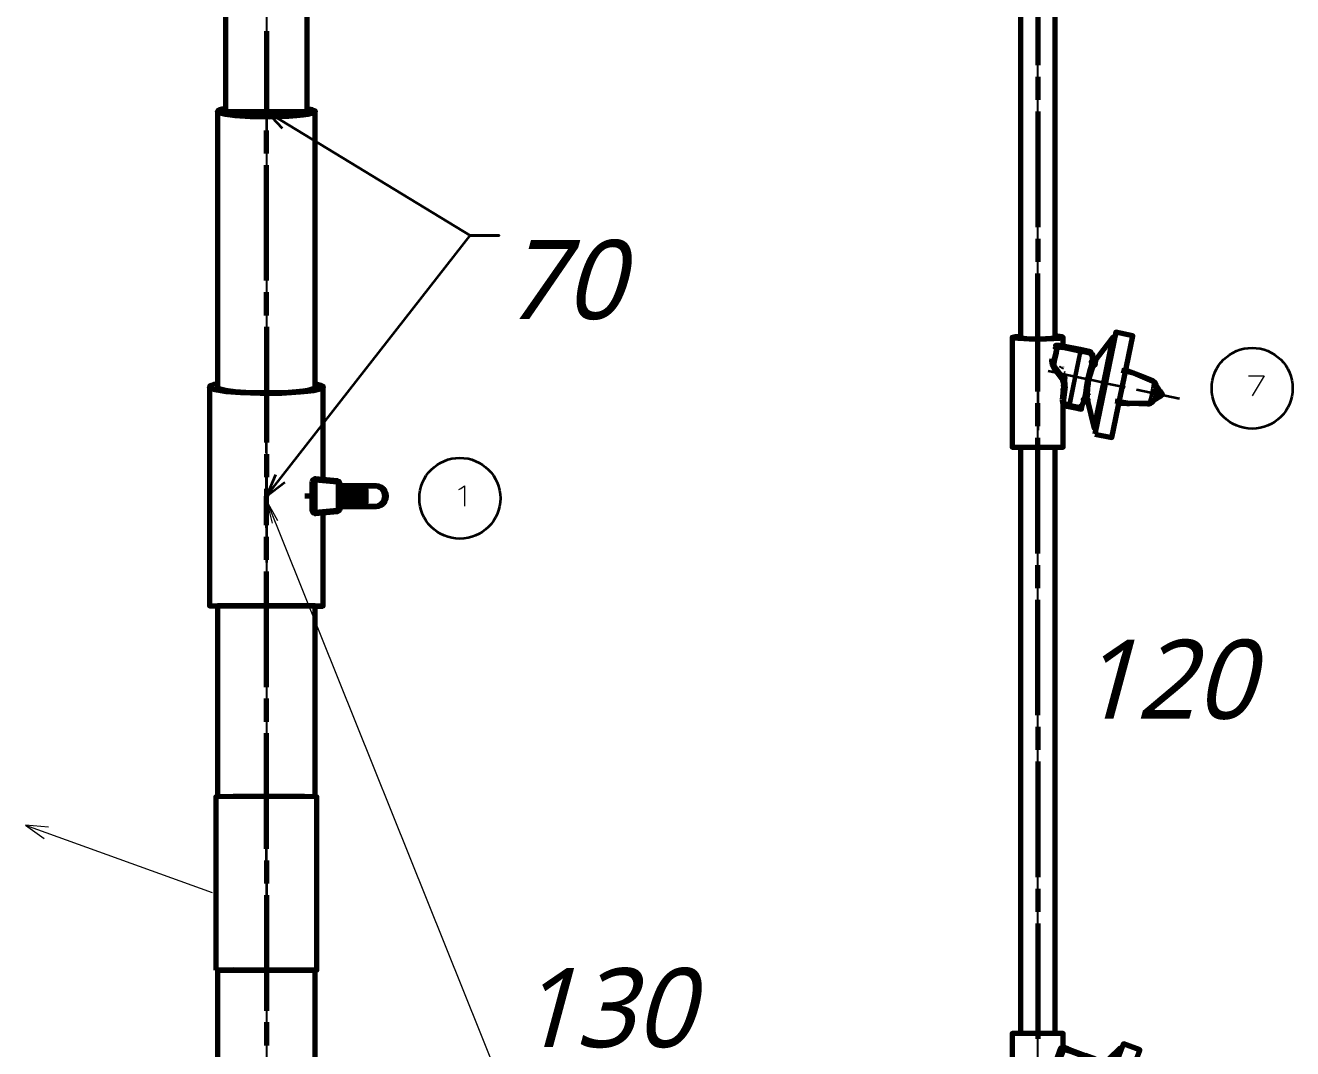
# Model space of a CAD drawing. Header units: millimetres. Extents: x 0 to 174, y 0 to 33.
# Drawn here: x 30.479 to 34.793, y 11.265 to 14.75 of the extents above; entities that cross this region are included whole.
import ezdxf

# ---------------------------------------------------------------- set-up
doc = ezdxf.new("R2010")
doc.units = ezdxf.units.MM
for name, color, linetype in [('GREEN_CENTERLINE_CONFIRMED', 7, 'Continuous'), ('GREEN_CENTERLINE_INFERRED', 7, 'Continuous'), ('PDF_Text', 7, 'Continuous')]:
    doc.layers.add(name, color=color, linetype=linetype)
doc.layers.add('PDF_Geomertry', color=7, linetype='Continuous', true_color=0x405f80)
doc.styles.add('PDF Lucida Handwriting Italic', font='')
doc.styles.get('PDF Lucida Handwriting Italic').set_extended_font_data('Lucida Handwriting', italic=True)

# ---------------------------------------------------------------- blocks, each defined once
blk = doc.blocks.new('SYM_7_014')
at = {"layer": 'PDF_Geomertry', "lineweight": 70}
for points in [[(0.0281, 0.1449), (0.0224, 0.146), (-0.0431, 0.0595)], [(-0.0418, -0.1641), (-0.0097, -0.009), (0.0224, 0.146)], [(-0.0376, 0.0565), (-0.0407, 0.0549), (-0.0446, 0.0553), (-0.0474, 0.0576), (-0.0481, 0.0591), (-0.0481, 0.0608), (-0.0479, 0.0624), (-0.0471, 0.0869), (-0.0471, 0.0869), (-0.0472, 0.0869), (-0.0472, 0.0867), (-0.0475, 0.0867), (-0.05, 0.0863), (-0.0521, 0.0862), (-0.0517, 0.0894), (-0.0525, 0.0945), (-0.0549, 0.0967), (-0.0899, 0.104), (-0.1476, 0.1159), (-0.1533, 0.1172), (-0.161, 0.118), (-0.1669, 0.118), (-0.169, 0.1083), (-0.1719, 0.0942), (-0.1769, 0.0703), (-0.1719, 0.0942), (-0.169, 0.1083), (-0.1669, 0.118), (-0.1738, 0.118), (-0.169, 0.1083), (-0.1774, 0.1148), (-0.1775, 0.1149)], [(-0.1685, 0.1103), (-0.1681, 0.1123)], [(-0.161, 0.118), (-0.161, 0.1083)], [(-0.161, 0.1137), (-0.1572, 0.1156), (-0.1535, 0.1165), (-0.1525, 0.116), (-0.1514, 0.116)], [(-0.1533, 0.1172), (-0.1535, 0.1165), (-0.1553, 0.1076)], [(-0.1535, 0.1165), (-0.1476, 0.1159)], [(-0.1864, 0.0723), (-0.1872, 0.0655), (-0.1868, 0.0587), (-0.1851, 0.0519), (-0.1822, 0.0456), (-0.1822, 0.0456), (-0.1822, 0.0459), (-0.1821, 0.0462), (-0.1818, 0.0477), (-0.1811, 0.0508), (-0.1769, 0.0703), (-0.1811, 0.0508), (-0.1818, 0.0477), (-0.1821, 0.0462), (-0.1822, 0.0459), (-0.1822, 0.0456), (-0.1822, 0.0456), (-0.1796, 0.0413), (-0.1536, 0.0065), (-0.1497, 0.0002), (-0.1472, -0.0067), (-0.146, -0.014), (-0.1463, -0.0213), (-0.1456, -0.0103), (-0.146, -0.0031), (-0.1474, 0.011), (-0.1454, 0.0106), (-0.1429, 0.0099), (-0.1426, 0.0098), (-0.1426, 0.0097), (-0.1425, 0.0097), (-0.1425, 0.0097)], [(-0.1531, 0.0447), (-0.1533, 0.0444), (-0.1561, 0.0398)], [(-0.084, -0.0913), (-0.0861, -0.0898), (-0.0883, -0.0887), (-0.0894, -0.0923), (-0.0921, -0.0962), (-0.094, -0.0972), (-0.095, -0.0972), (-0.0917, -0.0973), (-0.0885, -0.0962), (-0.0858, -0.0941), (-0.084, -0.0913), (-0.075, -0.0685), (-0.0726, -0.0658), (-0.0692, -0.0649), (-0.0658, -0.0663), (-0.0639, -0.0694), (-0.0632, -0.0669), (-0.0653, -0.0638), (-0.069, -0.0626), (-0.0725, -0.0638), (-0.0744, -0.0669), (-0.0717, -0.0531), (-0.0685, -0.0258), (-0.0639, 0.0023), (-0.0569, 0.0298), (-0.049, 0.056), (-0.0481, 0.0608), (-0.0528, 0.0617), (-0.0514, 0.0617), (-0.0479, 0.0624), (-0.0468, 0.0592), (-0.0439, 0.0572), (-0.0403, 0.0572), (-0.0374, 0.0591), (-0.0371, 0.0669), (-0.0371, 0.0673)], [(-0.049, 0.056), (-0.0489, 0.0544), (-0.0467, 0.0517), (-0.0442, 0.0508), (-0.0418, 0.0506), (-0.0386, 0.0522), (-0.0376, 0.0566)], [(-0.0474, 0.0692), (-0.0474, 0.0691), (-0.0475, 0.0683), (-0.0478, 0.0613)], [(-0.0476, 0.071), (-0.0474, 0.0691)], [(-0.1425, 0.0095), (-0.1435, 0.0016), (-0.1444, -0.0062), (-0.1453, -0.0138), (-0.1457, -0.0176), (-0.1458, -0.0184), (-0.1463, -0.0213), (-0.1515, -0.0674)], [(-0.1412, 0.0202), (-0.1421, 0.0203), (-0.1471, 0.0209)], [(-0.0639, 0.0023), (-0.0553, 0.0005)], [(0.1567, -0.0019), (0.1276, 0.0097), (0.0989, 0.021), (0.0928, 0.0231), (0.0717, 0.028), (0.0504, 0.0328)], [(0.09, 0.0247), (0.0729, 0.0315), (0.0699, 0.0326)], [(0.0928, 0.0231), (0.1568, -0.0038), (0.1569, -0.0026), (0.1568, -0.0022), (0.1567, -0.0019), (0.1567, -0.0019), (0.1586, -0.0028)], [(-0.1478, -0.0351), (-0.1478, -0.0301)], [(0.1568, -0.0038), (0.1583, -0.0045), (0.1586, -0.0033), (0.1587, -0.003), (0.1586, -0.0028), (0.1586, -0.0028), (0.1586, -0.0028), (0.1643, -0.0074), (0.1669, -0.0116), (0.1688, -0.0177), (0.1685, -0.0238), (0.1669, -0.031), (0.1653, -0.0391), (0.1646, -0.0405), (0.1626, -0.0431), (0.1622, -0.0442), (0.1621, -0.0449), (0.1621, -0.0462), (0.1628, -0.0494), (0.1629, -0.0509), (0.1621, -0.0549), (0.1613, -0.0588), (0.1597, -0.066), (0.1576, -0.071), (0.1538, -0.0755), (0.1497, -0.078), (0.1426, -0.0797), (0.1425, -0.081), (0.1424, -0.0815), (0.1424, -0.0815), (0.1424, -0.0816), (0.1401, -0.0816), (0.0781, -0.0797)], [(0.1688, -0.0184), (0.1753, -0.028), (0.1782, -0.0323), (0.1811, -0.0365), (0.1837, -0.0403), (0.1861, -0.0437), (0.1907, -0.0505), (0.1837, -0.0549), (0.1821, -0.0559), (0.1676, -0.0651), (0.1578, -0.0712)], [(0.1582, -0.0045), (0.1615, -0.0067), (0.1644, -0.0094), (0.1667, -0.0128), (0.1682, -0.0165), (0.1688, -0.0203), (0.1685, -0.0238)], [(0.1654, -0.0385), (0.1738, -0.0403), (0.179, -0.0402), (0.1829, -0.0413), (0.1858, -0.0434), (0.1861, -0.0437)], [(0.1738, -0.0403), (0.176, -0.0416), (0.1774, -0.0442), (0.1774, -0.0474)], [(-0.1517, -0.0674), (-0.1503, -0.0769), (-0.1447, -0.0845), (-0.1362, -0.0887), (-0.13, -0.0899), (-0.095, -0.0972), (-0.0853, -0.0992), (-0.0838, -0.0913)], [(-0.0747, -0.0684), (-0.0757, -0.0702)], [(-0.0746, -0.0677), (-0.0749, -0.0685), (-0.0749, -0.0685), (-0.0749, -0.0687), (-0.0749, -0.0687), (-0.0747, -0.0685)], [(-0.0717, -0.0531), (-0.071, -0.0517), (-0.0699, -0.0508), (-0.0664, -0.0499), (-0.0626, -0.051), (-0.0612, -0.0522), (-0.0604, -0.0535)], [(-0.0656, -0.0666), (-0.0418, -0.1641), (-0.0362, -0.1652)], [(-0.0646, -0.0709), (-0.0639, -0.0694)], [(0.0468, -0.0788), (0.0685, -0.0794), (0.0781, -0.0797), (0.0717, -0.0791), (0.0503, -0.0752), (0.0289, -0.0713)], [(0.1401, -0.0816), (0.1403, -0.0815), (0.1404, -0.0813), (0.1407, -0.081), (0.1411, -0.0798), (0.0717, -0.0791)], [(0.1411, -0.0798), (0.1426, -0.0797)], [(0.1576, -0.0716), (0.1597, -0.066), (0.1585, -0.0701), (0.1562, -0.0738), (0.1533, -0.0769), (0.15, -0.0792), (0.1463, -0.0808), (0.1424, -0.0815)], [(0.1628, -0.0513), (0.1711, -0.0531), (0.176, -0.0552), (0.18, -0.0558), (0.1833, -0.0551), (0.1837, -0.0549)]]:
    blk.add_lwpolyline(points, dxfattribs=at)
for points in [[(-0.04, -0.1837), (0.0178, -0.1956), (0.0896, 0.1513), (0.0318, 0.1634)], [(-0.0918, 0.0945), (-0.0899, 0.104), (-0.0889, 0.1035), (-0.0875, 0.1019), (-0.0867, 0.0972), (-0.0871, 0.0935)], [(-0.1232, -0.0815), (-0.1236, -0.083), (-0.126, -0.0878), (-0.1281, -0.0897), (-0.129, -0.0899), (-0.13, -0.0899), (-0.1299, -0.0892), (-0.1281, -0.0805)], [(-0.0749, -0.0685), (-0.0749, -0.0684), (-0.0749, -0.0684), (-0.075, -0.0683), (-0.076, -0.0676), (-0.0792, -0.0659), (-0.0757, -0.0666), (-0.0744, -0.0669)]]:
    blk.add_lwpolyline(points, close=True, dxfattribs=at)
at = {"layer": 'PDF_Geomertry', "lineweight": 35}
for points in [[(-0.1717, 0.0472), (-0.1757, 0.0542), (-0.1774, 0.0623), (-0.1769, 0.0703), (-0.1719, 0.0942), (-0.169, 0.1083), (-0.161, 0.1083), (-0.1553, 0.1076), (-0.1496, 0.1065)], [(-0.169, 0.1083), (-0.169, 0.1083)], [(-0.1687, 0.1094), (-0.1621, 0.108), (-0.16, 0.1076), (-0.1596, 0.1076), (-0.1593, 0.1074)], [(-0.1362, -0.0887), (-0.136, -0.0874), (-0.1343, -0.0791), (-0.1281, -0.0805), (-0.0918, 0.0945), (-0.1496, 0.1065), (-0.1476, 0.1159)], [(-0.1864, 0.0723), (-0.1857, 0.0722), (-0.1769, 0.0703)], [(-0.1536, 0.0065), (-0.1529, 0.0069), (-0.1458, 0.0122), (-0.1717, 0.0472), (-0.1785, 0.0422), (-0.1796, 0.0413)], [(-0.1769, 0.0703), (-0.1769, 0.0703)], [(-0.004, -0.0102), (-0.0097, -0.009), (-0.0553, 0.0005), (-0.0504, 0.0185), (-0.0443, 0.036), (-0.0385, 0.052)], [(-0.0376, 0.0565), (-0.0374, 0.0591)], [(-0.1365, -0.0224), (-0.1367, -0.0102), (-0.1399, 0.0016), (-0.1458, 0.0122)], [(-0.0632, -0.0669), (-0.0604, -0.0535), (-0.0587, -0.0259), (-0.0575, -0.0127), (-0.0553, 0.0005)], [(0.0644, 0.0299), (0.09, 0.0247)], [(0.0653, 0.0335), (0.0699, 0.0326)], [(-0.1463, -0.0213), (-0.1458, -0.0213), (-0.1454, -0.0213), (-0.1433, -0.0216), (-0.1365, -0.0224), (-0.1419, -0.0685), (-0.1508, -0.0674), (-0.1515, -0.0674)], [(0.1582, -0.0045), (0.1549, -0.0288), (0.1492, -0.056), (0.1426, -0.0797)], [(0.1668, -0.0317), (0.1678, -0.0331), (0.1665, -0.0328)], [(0.1753, -0.028), (0.1743, -0.0287), (0.1678, -0.0331), (0.179, -0.0402)], [(-0.1419, -0.0685), (-0.1419, -0.0703), (-0.1417, -0.0722), (-0.141, -0.074), (-0.1401, -0.0753), (-0.1389, -0.0769), (-0.1376, -0.0778), (-0.1358, -0.0787), (-0.1343, -0.0791)], [(0.0468, -0.0788), (0.0422, -0.0778)], [(0.0685, -0.0794), (0.0429, -0.0741)], [(0.1614, -0.0583), (0.1628, -0.0573), (0.1615, -0.057)], [(0.1621, -0.0449), (0.1772, -0.048), (0.181, -0.0502), (0.1824, -0.0523), (0.1833, -0.0551)], [(0.1622, -0.0442), (0.1774, -0.0474), (0.1817, -0.0469), (0.1858, -0.0434)], [(0.176, -0.0552), (0.1628, -0.0573), (0.1669, -0.064), (0.1676, -0.0651)], [(0.1772, -0.048), (0.176, -0.0509), (0.1738, -0.0527), (0.1711, -0.0531)]]:
    blk.add_lwpolyline(points, dxfattribs=at)
blk.add_lwpolyline([(-0.1232, -0.0815), (-0.0883, -0.0887), (-0.0792, -0.0659), (-0.0528, 0.0617), (-0.0521, 0.0862), (-0.0871, 0.0935)], close=True, dxfattribs=at)
blk = doc.blocks.new('SYM_7_044')
at = {"layer": 'PDF_Geomertry', "lineweight": 70}
for points in [[(-0.0395, 0.0632), (-0.0397, 0.0615), (-0.0378, 0.0585), (-0.0356, 0.0571), (-0.0333, 0.0567), (-0.0299, 0.0576), (-0.0283, 0.0618), (-0.0315, 0.0607), (-0.0352, 0.0618), (-0.0377, 0.0644), (-0.0381, 0.066), (-0.0378, 0.0676), (-0.0374, 0.0692), (-0.033, 0.0933), (-0.033, 0.0933), (-0.0331, 0.0933), (-0.0331, 0.0932), (-0.0334, 0.0932), (-0.036, 0.0932), (-0.038, 0.0935), (-0.0372, 0.0965), (-0.0372, 0.1017), (-0.0391, 0.1042), (-0.0726, 0.1167), (-0.128, 0.1372), (-0.1334, 0.1393), (-0.146, 0.144), (-0.1467, 0.1422), (-0.1502, 0.1329), (-0.1552, 0.1194), (-0.1638, 0.0968), (-0.1552, 0.1194), (-0.1502, 0.1329), (-0.1467, 0.1422), (-0.1534, 0.1433), (-0.1577, 0.1408), (-0.1728, 0.1001), (-0.1747, 0.0935), (-0.1753, 0.0865), (-0.1747, 0.0797), (-0.1728, 0.0731), (-0.1728, 0.0731), (-0.1727, 0.0733), (-0.1727, 0.0736), (-0.172, 0.0751), (-0.171, 0.0779), (-0.1638, 0.0968), (-0.171, 0.0779), (-0.172, 0.0751), (-0.1727, 0.0736), (-0.1727, 0.0733), (-0.1728, 0.0731), (-0.1728, 0.0731), (-0.1708, 0.0683), (-0.1505, 0.0299), (-0.1477, 0.0232), (-0.1462, 0.016), (-0.146, 0.0086), (-0.1473, 0.0014), (-0.1451, 0.0121), (-0.1444, 0.0193), (-0.1437, 0.0335), (-0.1417, 0.0329), (-0.1394, 0.0318), (-0.1391, 0.0317), (-0.1391, 0.0315), (-0.1391, 0.0314), (-0.1391, 0.0314), (-0.1412, 0.0236), (-0.1433, 0.0161), (-0.1453, 0.0088), (-0.1463, 0.0051), (-0.1466, 0.0042), (-0.1473, 0.0014), (-0.1597, -0.0433), (-0.1599, -0.0529), (-0.1555, -0.0614), (-0.1477, -0.0667), (-0.1417, -0.0689), (-0.1083, -0.0814), (-0.099, -0.0849), (-0.0962, -0.0774)], [(-0.1494, 0.1349), (-0.1487, 0.1367)], [(-0.1467, 0.1422), (-0.1408, 0.1413), (-0.1334, 0.1393), (-0.1337, 0.1386), (-0.1369, 0.1303)], [(-0.1408, 0.1413), (-0.141, 0.14), (-0.1424, 0.1317)], [(-0.1415, 0.1371), (-0.1376, 0.1385), (-0.1337, 0.1386), (-0.1327, 0.1381), (-0.1316, 0.1379)], [(-0.1337, 0.1386), (-0.128, 0.1372)], [(-0.0659, -0.1556), (-0.0106, -0.0071), (0.0447, 0.1413)], [(0.0501, 0.1393), (0.0447, 0.1413), (-0.0331, 0.0656)], [(-0.1442, 0.0676), (-0.1445, 0.0674), (-0.148, 0.0632)], [(-0.1362, 0.0418), (-0.137, 0.0419), (-0.1419, 0.0433)], [(-0.0965, -0.0772), (-0.0984, -0.0753), (-0.1003, -0.074), (-0.102, -0.0774), (-0.1052, -0.0808), (-0.1073, -0.0815), (-0.1083, -0.0814), (-0.1049, -0.0819), (-0.1016, -0.0814), (-0.0987, -0.0797), (-0.0965, -0.0772), (-0.0841, -0.056), (-0.0815, -0.0537), (-0.0778, -0.0533), (-0.0748, -0.0553), (-0.0733, -0.0586), (-0.0722, -0.0562), (-0.0738, -0.0529), (-0.0773, -0.0511), (-0.081, -0.0518), (-0.0834, -0.0546), (-0.0784, -0.0414), (-0.0712, -0.0149), (-0.0624, 0.0122), (-0.0513, 0.0383), (-0.0395, 0.0632), (-0.0378, 0.0676), (-0.0424, 0.0693), (-0.041, 0.0692), (-0.0374, 0.0692), (-0.0369, 0.066), (-0.0344, 0.0635), (-0.0308, 0.0629), (-0.0276, 0.0643), (-0.0262, 0.0719), (-0.026, 0.0725)], [(-0.0359, 0.0776), (-0.0359, 0.0758), (-0.036, 0.0758), (-0.0362, 0.075), (-0.0376, 0.0682)], [(-0.1492, -0.0056), (-0.1492, 0.0063), (-0.3224, 0.0063), (-0.1492, 0.0063)], [(-0.0624, 0.0122), (-0.0542, 0.0092)], [(0.0956, 0.009), (0.1548, -0.0274), (0.1551, -0.0261), (0.1551, -0.0257), (0.1549, -0.0254), (0.1549, -0.0253), (0.128, -0.0096), (0.1013, 0.0061), (0.0956, 0.009), (0.0753, 0.0171), (0.0552, 0.0251)], [(0.0931, 0.011), (0.0773, 0.0203), (0.0744, 0.0219)], [(-0.0784, -0.0414), (-0.0777, -0.0401), (-0.0763, -0.0393), (-0.0727, -0.039), (-0.0692, -0.0407), (-0.0681, -0.0419), (-0.0674, -0.0435)], [(0.1548, -0.0274), (0.1562, -0.0282), (0.1567, -0.0271), (0.1567, -0.0268), (0.1567, -0.0267), (0.1567, -0.0265), (0.1567, -0.0265), (0.1616, -0.0319), (0.1637, -0.0365), (0.1645, -0.0428), (0.1633, -0.0489), (0.1606, -0.0557), (0.1578, -0.0635), (0.157, -0.0646), (0.1547, -0.0669), (0.154, -0.0681), (0.1537, -0.0686), (0.1535, -0.0699), (0.1538, -0.0732), (0.1537, -0.0747), (0.1522, -0.0786), (0.1508, -0.0824), (0.1483, -0.0893), (0.1455, -0.0939), (0.1409, -0.0976), (0.1366, -0.0994), (0.1294, -0.1001), (0.129, -0.1014), (0.1288, -0.1018), (0.1287, -0.1019), (0.1287, -0.1019), (0.1265, -0.1017)], [(0.1549, -0.0254), (0.1567, -0.0265)], [(0.156, -0.0282), (0.1591, -0.0308), (0.1615, -0.034), (0.1631, -0.0376), (0.1641, -0.0415), (0.1641, -0.0454), (0.1633, -0.0489)], [(-0.0838, -0.0561), (-0.0851, -0.0576)], [(-0.0837, -0.0554), (-0.084, -0.0561), (-0.084, -0.0561), (-0.084, -0.0562), (-0.084, -0.0562), (-0.0838, -0.0562)], [(-0.0745, -0.0556), (-0.0659, -0.1556), (-0.0605, -0.1575)], [(-0.0741, -0.06), (-0.0733, -0.0586)], [(0.0347, -0.0847), (0.056, -0.0886), (0.0653, -0.0903), (0.0591, -0.0887), (0.0387, -0.0817), (0.0181, -0.0746)], [(0.1644, -0.0435), (0.1694, -0.054), (0.1716, -0.0586), (0.1738, -0.0632), (0.1759, -0.0675), (0.1777, -0.0711), (0.1812, -0.0786), (0.1737, -0.0818), (0.1719, -0.0826), (0.1562, -0.0894), (0.1456, -0.094)], [(0.1534, -0.0751), (0.1615, -0.0782), (0.1659, -0.081), (0.1698, -0.0822), (0.1733, -0.0819), (0.1737, -0.0818)], [(0.158, -0.0629), (0.1659, -0.0658), (0.1712, -0.0667), (0.1749, -0.0683), (0.1774, -0.0707), (0.1777, -0.0711)], [(0.1659, -0.0658), (0.168, -0.0675), (0.169, -0.0703), (0.1685, -0.0735)], [(0.0653, -0.0903), (0.1265, -0.1015), (0.1266, -0.1015), (0.1269, -0.1014), (0.1272, -0.1011), (0.1277, -0.1), (0.0591, -0.0887)], [(0.1277, -0.1), (0.1294, -0.1001)], [(0.1453, -0.0944), (0.1483, -0.0893), (0.1463, -0.0931), (0.1435, -0.0964), (0.1403, -0.0989), (0.1366, -0.1007), (0.1326, -0.1017), (0.1287, -0.1018)]]:
    blk.add_lwpolyline(points, dxfattribs=at)
at = {"layer": 'PDF_Geomertry', "lineweight": 35}
for points in [[(-0.1728, 0.1001), (-0.1722, 0.0999), (-0.1638, 0.0968), (-0.1638, 0.0967), (-0.1552, 0.1194), (-0.1502, 0.1329), (-0.1424, 0.1317), (-0.1369, 0.1303), (-0.1313, 0.1282)], [(-0.1502, 0.1329), (-0.1502, 0.1329)], [(-0.1498, 0.134), (-0.1434, 0.1317), (-0.1415, 0.131), (-0.141, 0.1308), (-0.1408, 0.1307)], [(-0.1477, -0.0667), (-0.1473, -0.0654), (-0.1444, -0.0576), (-0.1384, -0.0599), (-0.076, 0.1076), (-0.1313, 0.1282), (-0.128, 0.1372)], [(-0.1622, 0.0729), (-0.1649, 0.0806), (-0.1655, 0.0888), (-0.1638, 0.0967)], [(-0.1505, 0.0299), (-0.1498, 0.0303), (-0.1419, 0.0344), (-0.1622, 0.0729), (-0.1697, 0.069), (-0.1708, 0.0683)], [(-0.0052, -0.0092), (-0.0106, -0.0071), (-0.0542, 0.0092), (-0.0467, 0.0263), (-0.0378, 0.0426), (-0.0298, 0.0575)], [(-0.0283, 0.0618), (-0.0276, 0.0643)], [(-0.1473, 0.0014), (-0.147, 0.0014), (-0.1466, 0.0013), (-0.1447, 0.0007), (-0.138, -0.0011), (-0.1503, -0.046), (-0.159, -0.0435), (-0.1597, -0.0433)], [(-0.138, -0.0011), (-0.1362, 0.011), (-0.1376, 0.0231), (-0.1419, 0.0344)], [(-0.0722, -0.0562), (-0.0674, -0.0435), (-0.0616, -0.0164), (-0.0583, -0.0035), (-0.0542, 0.0092)], [(0.0687, 0.02), (0.0931, 0.011)], [(0.0699, 0.0236), (0.0744, 0.0219)], [(0.156, -0.0282), (0.1491, -0.0518), (0.1394, -0.0778), (0.1294, -0.1001)], [(-0.1503, -0.046), (-0.1506, -0.0476), (-0.1506, -0.0494), (-0.1502, -0.0515), (-0.1497, -0.0529), (-0.1485, -0.0546), (-0.1474, -0.0557), (-0.1458, -0.0569), (-0.1444, -0.0576)], [(0.0347, -0.0847), (0.0302, -0.0831)], [(0.056, -0.0886), (0.0316, -0.0796)], [(0.151, -0.0818), (0.1526, -0.0811), (0.1515, -0.0807)], [(0.1659, -0.081), (0.1526, -0.0811), (0.1562, -0.0894)], [(0.1537, -0.0686), (0.1683, -0.074), (0.1716, -0.0768), (0.1727, -0.079), (0.1733, -0.0819)], [(0.154, -0.0681), (0.1685, -0.0735), (0.1727, -0.0736), (0.1774, -0.0707)], [(0.1605, -0.0564), (0.1612, -0.0579), (0.1601, -0.0575)], [(0.1694, -0.054), (0.1683, -0.0544), (0.1612, -0.0579), (0.1712, -0.0667)], [(0.1683, -0.074), (0.1666, -0.0768), (0.1641, -0.0782), (0.1615, -0.0782)]]:
    blk.add_lwpolyline(points, dxfattribs=at)
at = {"layer": 'PDF_Geomertry', "lineweight": 70}
for points in [[(-0.1502, 0.1329), (-0.1534, 0.1433), (-0.156, 0.1428), (-0.1577, 0.1408), (-0.1576, 0.1407)], [(-0.067, -0.1751), (-0.0117, -0.1958), (0.112, 0.1363), (0.0566, 0.1569)], [(-0.076, 0.1076), (-0.0726, 0.1167), (-0.0717, 0.1161), (-0.0706, 0.1142), (-0.0705, 0.1094), (-0.0715, 0.1058)], [(-0.1338, -0.0615), (-0.1344, -0.0631), (-0.1376, -0.0675), (-0.1398, -0.0689), (-0.1408, -0.069), (-0.1417, -0.0689), (-0.1415, -0.0682), (-0.1384, -0.0599)], [(-0.0841, -0.0561), (-0.0841, -0.056), (-0.0841, -0.056), (-0.0841, -0.0558), (-0.0849, -0.055), (-0.088, -0.0528), (-0.0847, -0.054), (-0.0834, -0.0546)]]:
    blk.add_lwpolyline(points, close=True, dxfattribs=at)
at = {"layer": 'PDF_Geomertry', "lineweight": 35}
blk.add_lwpolyline([(-0.1338, -0.0615), (-0.1003, -0.074), (-0.088, -0.0528), (-0.0424, 0.0693), (-0.038, 0.0935), (-0.0715, 0.1058)], close=True, dxfattribs=at)
blk = doc.blocks.new('SYM_1_060')
at = {"layer": 'PDF_Geomertry', "lineweight": 70}
for points in [[(-0.119, 0.0567), (-0.1169, 0.0628), (-0.109, 0.0667), (-0.0339, 0.06), (-0.0286, 0.0581), (-0.0247, 0.0501), (-0.0247, 0.0357), (-0.0247, 0.0292), (-0.0247, 0.0225), (-0.0247, -0.0093), (-0.0247, -0.0158), (-0.0247, -0.0225), (-0.0247, -0.0368), (-0.0264, -0.0422), (-0.0339, -0.0468), (-0.109, -0.0533), (-0.1151, -0.0512), (-0.119, -0.0433)], [(-0.0247, 0.0217), (-0.0236, 0.0257), (-0.0219, 0.0275), (-0.0199, 0.0288), (-0.0175, 0.0292), (-0.0172, 0.0292), (-0.0172, -0.0158), (-0.0175, -0.0158), (-0.0214, -0.0147), (-0.0232, -0.0131), (-0.0243, -0.0108), (-0.0247, -0.0083)], [(0.0025, -0.0158), (-0.0014, -0.0147), (-0.0032, -0.0131), (-0.0043, -0.0108), (-0.0047, -0.0083), (-0.0047, 0.0217), (-0.0036, 0.0257), (-0.0019, 0.0275), (0.0001, 0.0288), (0.0025, 0.0292), (0.0028, 0.0292), (0.0028, -0.0158)], [(0.0225, -0.0158), (0.0186, -0.0147), (0.0168, -0.0131), (0.0157, -0.0108), (0.0153, -0.0083), (0.0153, 0.0217), (0.0164, 0.0257), (0.0181, 0.0275), (0.0201, 0.0288), (0.0225, 0.0292), (0.0228, 0.0292), (0.0228, -0.0158)], [(0.0425, -0.0158), (0.0386, -0.0147), (0.0368, -0.0131), (0.0357, -0.0108), (0.0353, -0.0083), (0.0353, 0.0217), (0.0364, 0.0257), (0.0381, 0.0275), (0.0401, 0.0288), (0.0425, 0.0292), (0.0428, 0.0292), (0.0428, -0.0158)], [(0.0553, 0.0217), (0.0564, 0.0257), (0.0581, 0.0275), (0.0601, 0.0288), (0.0625, 0.0292), (0.0628, 0.0292), (0.0628, -0.0158), (0.0625, -0.0158), (0.0586, -0.0147), (0.0568, -0.0131), (0.0557, -0.0108), (0.0553, -0.0083)]]:
    blk.add_lwpolyline(points, close=True, dxfattribs=at)
at = {"layer": 'PDF_Geomertry', "lineweight": 35}
for points in [[(-0.0339, 0.06), (-0.0336, 0.0593), (-0.0333, 0.0571), (-0.0338, 0.0501), (-0.109, 0.0567), (-0.119, 0.0567)], [(-0.0247, -0.0368), (-0.0338, -0.0368), (-0.0338, 0.0501), (-0.0247, 0.0501)], [(-0.0254, 0.0292), (-0.0247, 0.0292)], [(0.0983, 0.0417), (0.0935, 0.0406), (-0.0247, 0.0406)], [(-0.0047, 0.0217), (-0.0053, 0.0217)], [(0.0153, 0.0217), (0.0147, 0.0217)], [(0.0353, 0.0217), (0.0347, 0.0217)], [(0.0553, 0.0217), (0.0547, 0.0217)], [(-0.109, -0.0435), (-0.0338, -0.0368), (-0.0333, -0.0437), (-0.0335, -0.046), (-0.0336, -0.0465), (-0.0338, -0.0467), (-0.0338, -0.0468), (-0.0339, -0.0468), (-0.0339, -0.0468)], [(-0.0254, -0.0158), (-0.0247, -0.0158)], [(0.0983, -0.0283), (0.0935, -0.0274), (-0.0247, -0.0274)], [(-0.0053, -0.0083), (-0.0047, -0.0083)], [(0.0147, -0.0083), (0.0153, -0.0083)], [(0.0347, -0.0083), (0.0353, -0.0083)], [(0.0547, -0.0083), (0.0553, -0.0083)], [(-0.109, -0.0433), (-0.119, -0.0433)]]:
    blk.add_lwpolyline(points, dxfattribs=at)
at = {"layer": 'PDF_Geomertry', "lineweight": 70}
for points in [[(-0.109, -0.0533), (-0.109, -0.0533), (-0.1089, -0.0533), (-0.1089, -0.0529), (-0.109, -0.0435), (-0.109, 0.0567), (-0.1087, 0.0638), (-0.1089, 0.0664), (-0.1089, 0.0665), (-0.109, 0.0665), (-0.109, 0.0667)], [(-0.0247, 0.0225), (-0.0253, 0.0267), (-0.0254, 0.0292), (-0.0249, 0.0344), (-0.0247, 0.0357)], [(-0.0253, 0.0217), (-0.0243, 0.0253), (-0.0214, 0.0282), (-0.0175, 0.0292)], [(-0.0175, 0.0292), (-0.0175, 0.0292)], [(0.0025, -0.0158), (-0.0012, -0.0149), (-0.0043, -0.0121), (-0.0053, -0.0083), (-0.0053, 0.0217), (-0.0043, 0.0253), (-0.0012, 0.0282), (0.0025, 0.0292)], [(0.0025, 0.0292), (0.0025, 0.0292)], [(0.0225, -0.0158), (0.0188, -0.0149), (0.0157, -0.0121), (0.0147, -0.0083), (0.0147, 0.0217), (0.0157, 0.0253), (0.0188, 0.0282), (0.0225, 0.0292)], [(0.0225, 0.0292), (0.0225, 0.0292)], [(0.0425, -0.0158), (0.0388, -0.0149), (0.0357, -0.0121), (0.0347, -0.0083), (0.0347, 0.0217), (0.0357, 0.0253), (0.0388, 0.0282), (0.0425, 0.0292)], [(0.0425, 0.0292), (0.0425, 0.0292)], [(0.0625, -0.0158), (0.0586, -0.0149), (0.0557, -0.0121), (0.0547, -0.0083), (0.0547, 0.0217), (0.0557, 0.0253), (0.0586, 0.0282), (0.0625, 0.0292)], [(0.0625, 0.0292), (0.0625, 0.0292)], [(-0.0247, -0.0225), (-0.0253, -0.0183), (-0.0254, -0.0158), (-0.0249, -0.0106), (-0.0247, -0.0093)], [(-0.0175, -0.0158), (-0.0207, -0.0151), (-0.0236, -0.0131)], [(-0.0175, -0.0158), (-0.0175, -0.0158)], [(0.0025, -0.0158), (0.0025, -0.0158)], [(0.0225, -0.0158), (0.0225, -0.0158)], [(0.0425, -0.0158), (0.0425, -0.0158)], [(0.0625, -0.0158), (0.0625, -0.0158)]]:
    blk.add_lwpolyline(points, dxfattribs=at)
blk.add_lwpolyline([(-0.0247, -0.0283), (0.0983, -0.0283, 1.000961), (0.0983, 0.0417), (-0.0247, 0.0417)], format="xyb", dxfattribs=at)
at = {"layer": 'PDF_Geomertry', "lineweight": 35}
blk.add_lwpolyline([(-0.0247, -0.0233), (0.0935, -0.0233), (0.0935, -0.0274, 0.969297), (0.0935, 0.0406), (0.0935, 0.0367), (-0.0247, 0.0367)], format="xyb", dxfattribs=at)
blk.add_arc((0.0929, 0.0067), 0.03, 271.0736, 88.9264, dxfattribs=at)

msp = doc.modelspace()

# ---------------------------------------------------------------- linework, layer by layer
at = {"layer": 'GREEN_CENTERLINE_CONFIRMED'}
for points in [[(33.925, 20.5357), (33.925, 8.9185)], [(31.3, 17.3654), (31.3, 13.1458)]]:
    msp.add_lwpolyline(points, dxfattribs=at)
at = {"layer": 'GREEN_CENTERLINE_INFERRED'}
msp.add_lwpolyline([(31.3, 13.1458), (31.3, 10.5856)], dxfattribs=at)
at = {"layer": 'PDF_Geomertry', "lineweight": 70}
for points in [[(31.1608, 17.2732), (31.1608, 14.4569), (31.4383, 14.4569), (31.4383, 17.0669)], [(33.8661, 16.4942), (33.8661, 13.6871), (33.8661, 13.6871), (33.8661, 13.6869), (33.8664, 13.6867), (33.8671, 13.6864), (33.87, 13.6856), (33.8875, 13.6837), (33.9282, 13.6828), (33.9521, 13.6832), (33.9712, 13.6843), (33.9808, 13.6857), (33.9842, 13.6871), (33.9842, 16.4942)], [(31.1608, 14.4675), (31.149, 14.465), (31.1404, 14.4624), (31.136, 14.4603), (31.134, 14.4586), (31.1333, 14.4569)], [(31.4383, 14.4674), (31.4553, 14.4636), (31.4635, 14.4601), (31.4653, 14.4586), (31.4657, 14.4579), (31.4658, 14.4572), (31.4658, 14.4565), (31.4656, 14.4557), (31.465, 14.455), (31.464, 14.4542), (31.4604, 14.4521), (31.4538, 14.4499), (31.4414, 14.4469), (31.4251, 14.4444), (31.4019, 14.4419), (31.375, 14.44), (31.3435, 14.4386), (31.3101, 14.4379), (31.2454, 14.439), (31.1937, 14.4422), (31.1603, 14.4465), (31.1426, 14.4507), (31.1353, 14.454), (31.1338, 14.4556), (31.1335, 14.4562), (31.1333, 14.4569), (31.1333, 13.5182), (31.1335, 13.5175), (31.1338, 13.5168), (31.1353, 13.5153), (31.1426, 13.5119), (31.1603, 13.5078), (31.1937, 13.5035), (31.2454, 13.5001), (31.3101, 13.4992), (31.3435, 13.4999), (31.375, 13.5013), (31.4019, 13.5032), (31.4251, 13.5057), (31.4414, 13.5082), (31.4538, 13.5111), (31.4604, 13.5133), (31.464, 13.5153), (31.4658, 13.5182), (31.4658, 14.4569)], [(34.0118, 13.6578), (34.0118, 13.6871), (34.0108, 13.6863), (34.0081, 13.6853), (33.9993, 13.6837), (33.9803, 13.6821), (33.9549, 13.6811), (33.8972, 13.681), (33.8582, 13.6831), (33.8424, 13.6853), (33.8396, 13.6861), (33.8389, 13.6865), (33.8386, 13.6868), (33.8386, 13.6869), (33.8386, 13.6871), (33.8386, 13.6872), (33.8386, 13.6874), (33.8388, 13.6875), (33.8393, 13.6881), (33.8407, 13.6886), (33.8501, 13.6904), (33.8661, 13.6918)], [(33.8386, 13.6871), (33.8386, 13.5118), (33.8386, 13.3136), (34.0118, 13.3136), (34.0118, 13.4606)], [(34.0118, 13.6871), (34.0118, 13.6872), (34.0117, 13.6875), (34.0115, 13.6876), (34.0108, 13.6881), (34.0079, 13.689), (33.9924, 13.6913), (33.9842, 13.6918)], [(31.466, 13.5296), (31.4682, 13.5292), (31.4846, 13.5249), (31.4915, 13.5213), (31.4931, 13.5197), (31.4933, 13.5189), (31.4935, 13.5182), (31.4933, 13.5174), (31.4929, 13.5165), (31.4922, 13.5157), (31.4894, 13.5138), (31.4842, 13.5114), (31.4739, 13.5085), (31.4601, 13.5057), (31.4396, 13.5028), (31.415, 13.5004), (31.3843, 13.4982), (31.3508, 13.4968), (31.2786, 13.4961), (31.2126, 13.4983), (31.1628, 13.5025), (31.1312, 13.5072), (31.1147, 13.5115), (31.1076, 13.515), (31.1063, 13.5167), (31.1058, 13.5174), (31.1057, 13.5182), (31.1057, 13.1467), (31.1057, 12.7726)], [(31.1333, 13.5296), (31.1214, 13.5269), (31.1128, 13.524), (31.1085, 13.5219), (31.1064, 13.52), (31.1057, 13.5182)], [(31.4935, 13.2042), (31.4935, 13.5182)], [(33.8661, 13.3136), (33.8661, 11.3169)], [(33.9842, 11.3169), (33.9842, 13.3136)], [(31.1333, 12.7722), (31.1058, 12.7726), (31.1281, 12.7729), (31.4324, 12.7731), (31.4872, 12.7728), (31.4926, 12.7726), (31.4933, 12.7726), (31.4935, 12.7726), (31.4935, 12.7726), (31.4935, 12.7726), (31.4935, 12.7726), (31.4935, 13.089)], [(31.4658, 12.1232), (31.4658, 12.7726), (31.4658, 12.7726), (31.4658, 12.7726), (31.4657, 12.7726), (31.4626, 12.7726), (31.4233, 12.7729), (31.1886, 12.7731), (31.1333, 12.7726), (31.1333, 12.1232)], [(31.4658, 12.7722), (31.4864, 12.7725), (31.4917, 12.7725), (31.4935, 12.7726)], [(31.1333, 11.5324), (31.1711, 11.5328), (31.43, 11.5328), (31.4686, 11.5325), (31.4715, 11.5325), (31.4718, 11.5325), (31.4718, 11.5325), (31.4718, 12.1231), (31.4718, 12.1231), (31.4715, 12.1231), (31.4686, 12.1231), (31.43, 12.1233), (31.1872, 12.1235), (31.1274, 12.1231), (31.1274, 11.5325)], [(31.4658, 10.7737), (31.4658, 11.5325), (31.4658, 11.5325), (31.4658, 11.5325), (31.4657, 11.5325), (31.4626, 11.5325), (31.4233, 11.5328), (31.1886, 11.5329), (31.1333, 11.5325), (31.1333, 10.7737)], [(31.4658, 11.5324), (31.4703, 11.5324), (31.4714, 11.5324), (31.4718, 11.5325)], [(34.0118, 11.2676), (34.0118, 11.3169), (33.8386, 11.3169), (33.8386, 11.1313), (33.8386, 10.9429), (34.0118, 10.9429), (34.0118, 11.0578)]]:
    msp.add_lwpolyline(points, dxfattribs=at)
at = {"layer": 'PDF_Geomertry', "color": 3, "lineweight": 70}
for points in [[(33.9251, 15.0078), (33.9251, 14.614)], [(31.2996, 14.7306), (31.2996, 14.4569), (31.2996, 14.4317)], [(33.9251, 14.5747), (33.9251, 14.496)], [(33.9251, 14.4565), (33.9251, 14.0629)], [(31.2996, 14.3136), (31.2996, 14.3924)], [(31.2996, 13.8806), (31.2996, 14.2742)], [(33.9251, 14.0235), (33.9251, 13.9447)], [(33.9251, 13.5026), (33.9251, 13.5118), (33.9251, 13.9054)], [(31.2996, 13.7624), (31.2996, 13.8411)], [(31.2996, 13.7231), (31.2996, 13.3293)], [(33.9251, 13.3846), (33.9251, 13.4632)], [(33.9251, 12.9514), (33.9251, 13.3451)], [(31.2996, 13.29), (31.2996, 13.2112)], [(31.2996, 13.1718), (31.2996, 13.1467)], [(31.456, 13.1467), (31.4303, 13.1467)], [(33.9251, 12.8333), (33.9251, 12.9121)], [(33.9251, 12.4003), (33.9251, 12.794)], [(33.9251, 12.3608), (33.9251, 12.2822)], [(33.9251, 12.2428), (33.9251, 11.849)], [(33.9251, 11.8097), (33.9251, 11.731)], [(33.9251, 11.6917), (33.9251, 11.2979)]]:
    msp.add_lwpolyline(points, dxfattribs=at)
at = {"layer": 'PDF_Geomertry', "color": 18, "lineweight": 35, "true_color": 0x260000}
for points in [[(33.9251, 15.0078), (33.9251, 14.614)], [(31.2996, 14.7306), (31.2996, 14.329)], [(31.2996, 14.4317), (31.2996, 14.6222)], [(33.9251, 14.5747), (33.9251, 14.496)], [(31.2996, 13.1467), (31.9935, 14.0342), (32.0919, 14.0342), (31.9935, 14.0342), (31.2996, 14.4569)], [(31.3751, 14.4347), (31.2996, 14.4569), (31.3539, 14.4)], [(33.9251, 14.4565), (33.9251, 14.0629)], [(31.2996, 14.3136), (31.2996, 14.3924)], [(31.2996, 13.8806), (31.2996, 14.2742)], [(33.9251, 14.0235), (33.9251, 13.9447)], [(33.9251, 13.9054), (33.9251, 13.5117)], [(31.2996, 13.7624), (31.2996, 13.8411)], [(33.9251, 13.6782), (33.9251, 13.8279)], [(31.2996, 13.7231), (31.2996, 13.3293)], [(31.2996, 13.4111), (31.2996, 13.6897)], [(33.9251, 13.5026), (33.9251, 13.6399), (33.9251, 13.4915)], [(33.9251, 13.6389), (33.9251, 13.5601)], [(34.1074, 13.5417), (33.9612, 13.5719)], [(33.9251, 13.5207), (33.9251, 13.3711)], [(34.1458, 13.5338), (34.2229, 13.5178)], [(34.2615, 13.5097), (34.4075, 13.4796)], [(33.9251, 13.4724), (33.9251, 13.3753)], [(33.9251, 13.3846), (33.9251, 13.4632)], [(33.9251, 13.4521), (33.9251, 13.3733)], [(31.2996, 13.2931), (31.2996, 13.3718)], [(33.9251, 12.9514), (33.9251, 13.3451)], [(33.9251, 13.334), (33.9251, 13.1857)], [(31.2996, 13.29), (31.2996, 13.2112)], [(31.2996, 13.0383), (31.2996, 13.2758)], [(31.2996, 13.0476), (31.2996, 13.2757)], [(31.2996, 13.2536), (31.2996, 12.9751)], [(31.3304, 13.219), (31.2996, 13.1467), (31.3625, 13.194)], [(31.2996, 13.1718), (31.2996, 12.9814)], [(31.2996, 12.9294), (31.2996, 13.0082)], [(31.2996, 12.999), (31.2996, 12.9203)], [(33.9251, 12.8333), (33.9251, 12.9121)], [(31.2996, 12.4964), (31.2996, 12.8901)], [(31.2996, 12.8808), (31.2996, 12.6433)], [(33.9251, 12.4003), (33.9251, 12.794)], [(31.2996, 12.3783), (31.2996, 12.4571)], [(31.2996, 11.9453), (31.2996, 12.3389)], [(33.9251, 12.3608), (33.9251, 12.2822)], [(31.2996, 11.9065), (31.2996, 12.2521)], [(33.9251, 12.2428), (33.9251, 11.849)], [(31.2996, 11.9058), (31.2996, 11.8271)], [(31.2996, 11.8671), (31.2996, 11.7883)], [(31.2996, 11.7878), (31.2996, 11.394)], [(33.9251, 11.8097), (33.9251, 11.731)], [(31.2996, 11.749), (31.2996, 11.4033)], [(33.9251, 11.6917), (33.9251, 11.2979)], [(33.9251, 11.3028), (33.9251, 11.445)], [(31.2996, 11.3547), (31.2996, 11.276)]]:
    msp.add_lwpolyline(points, dxfattribs=at)
at = {"layer": 'PDF_Geomertry', "lineweight": 70}
msp.add_lwpolyline([(31.4383, 14.4569), (31.4378, 14.4556), (31.4361, 14.454), (31.4318, 14.4521), (31.424, 14.4499), (31.4099, 14.4474), (31.3917, 14.4451), (31.3669, 14.4431), (31.3392, 14.4417), (31.2783, 14.4413), (31.2254, 14.4435), (31.1897, 14.4472), (31.1707, 14.4511), (31.1629, 14.4542), (31.1614, 14.4556), (31.161, 14.4562), (31.1608, 14.4569), (31.161, 14.4562), (31.1614, 14.4556), (31.1629, 14.4542), (31.1707, 14.4511), (31.1897, 14.4472), (31.2254, 14.4435), (31.2783, 14.4413), (31.3392, 14.4417), (31.3669, 14.4431), (31.3917, 14.4451), (31.4099, 14.4474), (31.424, 14.4499), (31.4318, 14.4521), (31.4361, 14.454), (31.4378, 14.4556)], close=True, dxfattribs=at)
at = {"layer": 'PDF_Geomertry', "color": 18, "lineweight": 13, "true_color": 0x260000}
for points in [[(34.6422, 13.5568), (34.6956, 13.5568), (34.6556, 13.4879)], [(31.9553, 13.1697), (31.9619, 13.1731), (31.9742, 13.1819), (31.9742, 13.1131)]]:
    msp.add_lwpolyline(points, dxfattribs=at)
at = {"layer": 'PDF_Geomertry', "color": 1, "lineweight": 70}
for points in [[(31.2996, 13.0476), (31.2996, 13.1467)], [(31.2996, 12.9294), (31.2996, 13.0082)], [(31.2996, 12.4964), (31.2996, 12.8901)], [(31.2996, 12.3783), (31.2996, 12.4571)], [(31.2996, 11.9453), (31.2996, 12.3389)], [(31.2996, 11.9058), (31.2996, 11.8271)], [(31.2996, 11.7878), (31.2996, 11.394)], [(31.2996, 11.3547), (31.2996, 11.276)]]:
    msp.add_lwpolyline(points, dxfattribs=at)
at = {"layer": 'PDF_Geomertry', "color": 7, "lineweight": 13}
for points in [[(31.2996, 13.1314), (32.0915, 11.1607), (32.8829, 11.1607), (32.0915, 11.1607), (31.2996, 10.5942)], [(31.3382, 13.0628), (31.2996, 13.1314), (31.3192, 13.0551)], [(30.4793, 12.026), (31.1154, 11.7967)], [(30.5578, 12.0194), (30.4793, 12.026), (30.5439, 11.981)]]:
    msp.add_lwpolyline(points, dxfattribs=at)
at = {"layer": 'PDF_Geomertry', "color": 18, "lineweight": 35, "true_color": 0x260000}
for centre in [(34.6552, 13.5141), (31.9583, 13.1394)]:
    msp.add_circle(centre, 0.1378, dxfattribs=at)

# ---------------------------------------------------------------- block references
for name, p in [('SYM_7_014', (34.1596, 13.5419)), ('SYM_1_060', (31.575, 13.14)), ('SYM_7_044', (34.161, 11.125))]:
    msp.add_blockref(name, p)

# ---------------------------------------------------------------- texts
at = {"layer": 'PDF_Text', "char_height": 0.26906, "attachment_point": 7, "style": 'PDF Lucida Handwriting Italic'}
for s, insert in [('70', (32.1128, 13.746)), ('120', (34.0585, 12.3847)), ('130', (32.1506, 11.2663))]:
    msp.add_mtext(s, dxfattribs=dict(at, insert=insert))

doc.saveas('drawing.dxf')
